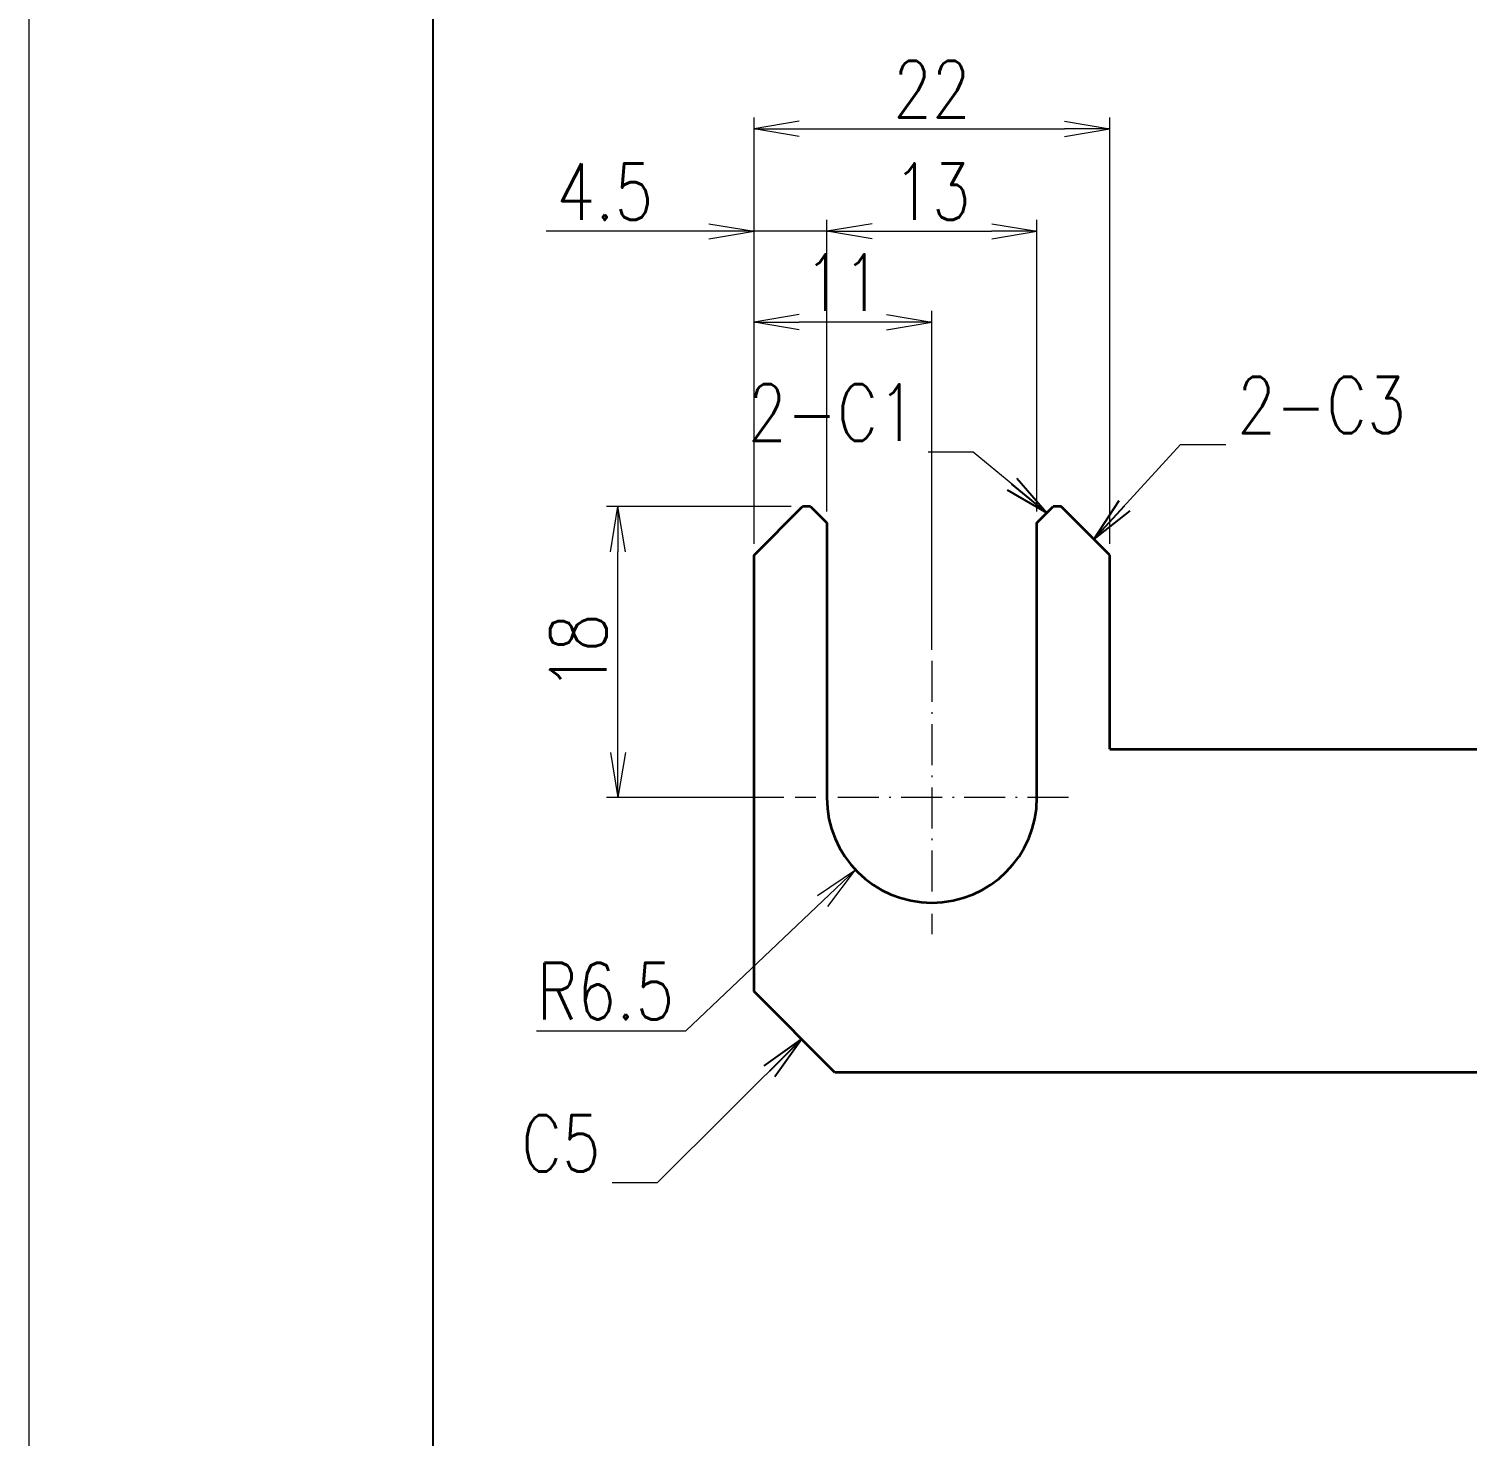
# Model space of a CAD drawing. Header units: millimetres. Extents: x -50143 to 104182, y -50696 to 54072.
# Drawn here: x -49107.4 to -49018.4, y 40828.2 to 40915.2 of the extents above; entities that cross this region are included whole.
import ezdxf

# ---------------------------------------------------------------- set-up
doc = ezdxf.new("R2010")
doc.units = ezdxf.units.MM
doc.header["$LTSCALE"] = 0.5
doc.linetypes.add('AM_ISO08W050x2', pattern=[9, 6, -0.75, 1.5, -0.75])
doc.linetypes.add('DASHDOT', pattern=[18.5, 12, -3, 0.5, -3])
for name, color, linetype, lineweight in [('DIM', 3, 'Continuous', 13), ('中心线', 2, 'AM_ISO08W050x2', 18), ('图框', 7, 'Continuous', 18), ('粗实线', 7, 'Continuous', 35)]:
    doc.layers.add(name, color=color, linetype=linetype, lineweight=lineweight)
doc.layers.add('图\\M+19E79\\M+195B6\\M+18E9A', color=7, linetype='Continuous')
doc.layers.add('打印-禁用', color=7, linetype='Continuous', lineweight=15, plot=False)
doc.styles.add('DIM', font='romans.shx', dxfattribs={"width": 0.8, "bigfont": 'bigfont.shx'})
doc.dimstyles.new('DEH 1-1', dxfattribs={"dimtxt": 3.5, "dimasz": 2.5, "dimexe": 1, "dimexo": 0.625, "dimgap": 1.2, "dimtad": 1, "dimtoh": 1, "dimdsep": 46, "dimtxsty": 'DIM', "dimblk": 'OPEN', "dimcen": 0, "dimclrd": 8, "dimclre": 8, "dimclrt": 2, "dimazin": 2, "dimtfac": 0.5, "dimtmove": 0, "dimatfit": 3, "dimldrblk": 'OPEN', "dimfxl": 0, "dimtolj": 2, "dimlwd": 18, "dimlwe": 18, "dimarcsym": 0})
doc.dimstyles.new('DEH 1-1$0', dxfattribs={"dimtxt": 3.5, "dimasz": 2.5, "dimexe": 1, "dimexo": 0.625, "dimgap": 1.2, "dimtad": 1, "dimzin": 9, "dimdsep": 46, "dimtxsty": 'DIM', "dimblk": 'OPEN', "dimcen": 0, "dimclrd": 8, "dimclre": 8, "dimclrt": 2, "dimazin": 2, "dimtfac": 0.5, "dimtmove": 0, "dimatfit": 3, "dimldrblk": 'OPEN', "dimfxl": 0, "dimtolj": 2, "dimlwd": 18, "dimlwe": 18, "dimarcsym": 0})
doc.dimstyles.new('DEH 1-1$4', dxfattribs={"dimtxt": 3.5, "dimasz": 2.5, "dimexe": 1, "dimexo": 0.625, "dimgap": 1.2, "dimtad": 1, "dimtoh": 1, "dimdsep": 46, "dimtxsty": 'DIM', "dimblk": 'OPEN', "dimcen": 0, "dimclrd": 8, "dimclre": 8, "dimclrt": 2, "dimazin": 2, "dimtfac": 0.5, "dimtofl": 0, "dimtmove": 0, "dimatfit": 3, "dimldrblk": 'OPEN', "dimfxl": 0, "dimtolj": 2, "dimlwd": 18, "dimlwe": 18, "dimarcsym": 0})

# ---------------------------------------------------------------- blocks, each defined once
blk = doc.blocks.new('GZDEH零件A4图框V01版')
at = {"layer": '图\\M+19E79\\M+195B6\\M+18E9A', "linetype": 'Continuous'}
blk.add_line((25, 292), (25, 13.5), dxfattribs=at)
at = {"layer": '打印-禁用', "linetype": 'Continuous'}
blk.add_line((0, 297), (0, 0), dxfattribs=at)
blk = doc.blocks.new('DEH A4')
at = {"layer": '图框'}
blk.add_blockref('GZDEH零件A4图框V01版', (0, 0), dxfattribs=at)
blk = doc.blocks.new('_Open')
at = {"color": 0, "linetype": 'ByBlock', "lineweight": -2}
for p, q in [((-1, 0.167), (0, 0)), ((-1, -0.167), (0, 0)), ((0, 0), (-1, 0))]:
    blk.add_line(p, q, dxfattribs=at)
blk = doc.blocks.new('*D263')
at = {"layer": 'Defpoints', "color": 0, "transparency": 16777216}
for p in [(-49040.508, 40909.04), (-49062.508, 40882.669), (-49040.508, 40882.669)]:
    blk.add_point(p, dxfattribs=at)
at = {"layer": 'DIM', "color": 8, "lineweight": 18, "transparency": 16777216}
for p, q in [((-49062.508, 40883.368), (-49062.508, 40909.74)), ((-49040.508, 40883.368), (-49040.508, 40909.74)), ((-49059.708, 40909.04), (-49043.308, 40909.04))]:
    blk.add_line(p, q, dxfattribs=at)
at = {"layer": 'DIM', "color": 8, "lineweight": 18, "transparency": 16777216, "xscale": 2.8, "yscale": 2.8, "zscale": 2.8, "rotation": 180}
blk.add_blockref('_Open', (-49062.508, 40909.04), dxfattribs=at)
at = {"layer": 'DIM', "color": 8, "lineweight": 18, "transparency": 16777216, "xscale": 2.8, "yscale": 2.8, "zscale": 2.8}
blk.add_blockref('_Open', (-49040.508, 40909.04), dxfattribs=at)
at = {"layer": 'DIM', "color": 2, "transparency": 16777216, "insert": (-49051.508, 40911.49), "char_height": 3.5, "attachment_point": 5, "style": 'DIM'}
blk.add_mtext('\\A2;22', dxfattribs=at)
blk = doc.blocks.new('*D264')
at = {"layer": 'Defpoints', "color": 0, "transparency": 16777216}
for p in [(-49062.508, 40902.7), (-49058.008, 40884.669), (-49062.508, 40882.669)]:
    blk.add_point(p, dxfattribs=at)
at = {"layer": 'DIM', "color": 8, "lineweight": 18, "transparency": 16777216}
for p, q in [((-49062.508, 40883.368), (-49062.508, 40903.399)), ((-49058.008, 40885.368), (-49058.008, 40903.399)), ((-49065.308, 40902.7), (-49075.374, 40902.7)), ((-49058.008, 40902.7), (-49062.508, 40902.7)), ((-49055.208, 40902.7), (-49052.408, 40902.7))]:
    blk.add_line(p, q, dxfattribs=at)
at = {"layer": 'DIM', "color": 8, "lineweight": 18, "transparency": 16777216, "xscale": 2.8, "yscale": 2.8, "zscale": 2.8}
blk.add_blockref('_Open', (-49062.508, 40902.7), dxfattribs=at)
at = {"layer": 'DIM', "color": 8, "lineweight": 18, "transparency": 16777216, "xscale": 2.8, "yscale": 2.8, "zscale": 2.8, "rotation": 180}
blk.add_blockref('_Open', (-49058.008, 40902.7), dxfattribs=at)
at = {"layer": 'DIM', "color": 2, "transparency": 16777216, "insert": (-49071.741, 40905.149), "char_height": 3.5, "attachment_point": 5, "style": 'DIM'}
blk.add_mtext('\\A2;4.5', dxfattribs=at)
blk = doc.blocks.new('*D265')
at = {"layer": 'Defpoints', "color": 0, "transparency": 16777216}
for p in [(-49045.008, 40902.7), (-49058.008, 40884.669), (-49045.008, 40884.669)]:
    blk.add_point(p, dxfattribs=at)
at = {"layer": 'DIM', "color": 8, "lineweight": 18, "transparency": 16777216}
for p, q in [((-49058.008, 40885.368), (-49058.008, 40903.399)), ((-49045.008, 40885.368), (-49045.008, 40903.399)), ((-49055.208, 40902.7), (-49047.808, 40902.7))]:
    blk.add_line(p, q, dxfattribs=at)
at = {"layer": 'DIM', "color": 8, "lineweight": 18, "transparency": 16777216, "xscale": 2.8, "yscale": 2.8, "zscale": 2.8, "rotation": 180}
blk.add_blockref('_Open', (-49058.008, 40902.7), dxfattribs=at)
at = {"layer": 'DIM', "color": 8, "lineweight": 18, "transparency": 16777216, "xscale": 2.8, "yscale": 2.8, "zscale": 2.8}
blk.add_blockref('_Open', (-49045.008, 40902.7), dxfattribs=at)
at = {"layer": 'DIM', "color": 2, "transparency": 16777216, "insert": (-49051.508, 40905.149), "char_height": 3.5, "attachment_point": 5, "style": 'DIM'}
blk.add_mtext('\\A2;13', dxfattribs=at)
blk = doc.blocks.new('*D266')
at = {"layer": 'Defpoints', "color": 0, "transparency": 16777216}
for p in [(-49062.508, 40897.079), (-49062.508, 40882.669), (-49051.508, 40876.119)]:
    blk.add_point(p, dxfattribs=at)
at = {"layer": 'DIM', "color": 8, "lineweight": 18, "transparency": 16777216}
for p, q in [((-49062.508, 40883.368), (-49062.508, 40897.778)), ((-49051.508, 40876.818), (-49051.508, 40897.778)), ((-49054.308, 40897.079), (-49059.708, 40897.079))]:
    blk.add_line(p, q, dxfattribs=at)
at = {"layer": 'DIM', "color": 8, "lineweight": 18, "transparency": 16777216, "xscale": 2.8, "yscale": 2.8, "zscale": 2.8, "rotation": 180}
blk.add_blockref('_Open', (-49062.508, 40897.079), dxfattribs=at)
at = {"layer": 'DIM', "color": 8, "lineweight": 18, "transparency": 16777216, "xscale": 2.8, "yscale": 2.8, "zscale": 2.8}
blk.add_blockref('_Open', (-49051.508, 40897.079), dxfattribs=at)
at = {"layer": 'DIM', "color": 2, "transparency": 16777216, "insert": (-49057.008, 40899.528), "char_height": 3.5, "attachment_point": 5, "style": 'DIM'}
blk.add_mtext('\\A2;11', dxfattribs=at)
blk = doc.blocks.new('*D267')
at = {"layer": 'Defpoints', "color": 0, "transparency": 16777216}
for p in [(-49070.928, 40885.669), (-49059.508, 40885.669), (-49059.958, 40867.669)]:
    blk.add_point(p, dxfattribs=at)
at = {"layer": 'DIM', "color": 8, "lineweight": 18, "transparency": 16777216}
for p, q in [((-49060.208, 40885.669), (-49071.628, 40885.669)), ((-49070.928, 40870.469), (-49070.928, 40882.869)), ((-49060.658, 40867.669), (-49071.628, 40867.669))]:
    blk.add_line(p, q, dxfattribs=at)
at = {"layer": 'DIM', "color": 8, "lineweight": 18, "transparency": 16777216, "xscale": 2.8, "yscale": 2.8, "zscale": 2.8}
for p, rotation in [((-49070.928, 40885.669), 90), ((-49070.928, 40867.669), 270)]:
    blk.add_blockref('_Open', p, dxfattribs=dict(at, rotation=rotation))
at = {"layer": 'DIM', "color": 2, "transparency": 16777216, "insert": (-49073.378, 40876.669), "char_height": 3.5, "attachment_point": 5, "rotation": 90, "style": 'DIM'}
blk.add_mtext('\\A2;18', dxfattribs=at)
blk = doc.blocks.new('*D268')
at = {"layer": 'Defpoints', "color": 0, "transparency": 16777216}
for p in [(-49051.508, 40867.669), (-49056.228, 40863.199)]:
    blk.add_point(p, dxfattribs=at)
at = {"layer": 'DIM', "color": 8, "lineweight": 18, "transparency": 16777216}
for p, q in [((-49066.734, 40853.25), (-49058.261, 40861.274)), ((-49075.967, 40853.25), (-49066.734, 40853.25))]:
    blk.add_line(p, q, dxfattribs=at)
at = {"layer": 'DIM', "color": 8, "lineweight": 18, "transparency": 16777216, "xscale": 2.8, "yscale": 2.8, "zscale": 2.8, "rotation": 43.43895434123292}
blk.add_blockref('_Open', (-49056.228, 40863.199), dxfattribs=at)
at = {"layer": 'DIM', "color": 2, "transparency": 16777216, "insert": (-49071.701, 40855.7), "char_height": 3.5, "attachment_point": 5, "style": 'DIM'}
blk.add_mtext('\\A2;R6.5', dxfattribs=at)

msp = doc.modelspace()

# ---------------------------------------------------------------- linework, layer by layer
at = {"layer": '中心线', "linetype": 'DASHDOT', "ltscale": 0.422499}
msp.add_line((-49051.508, 40876.119), (-49051.508, 40859.219), dxfattribs=at)
at = {"layer": '中心线', "linetype": 'DASHDOT', "ltscale": 0.422504}
msp.add_line((-49043.058, 40867.669), (-49059.958, 40867.669), dxfattribs=at)
at = {"layer": '粗实线', "color": 7, "lineweight": 35, "ltscale": 0.106066}
for p, q in [((-49062.508, 40882.669), (-49059.508, 40885.669)), ((-49040.508, 40882.669), (-49043.508, 40885.669))]:
    msp.add_line(p, q, dxfattribs=at)
at = {"layer": '粗实线', "color": 7, "lineweight": 35, "ltscale": 0.0125}
for p, q in [((-49059.008, 40885.669), (-49059.508, 40885.669)), ((-49043.508, 40885.669), (-49044.008, 40885.669))]:
    msp.add_line(p, q, dxfattribs=at)
at = {"layer": '粗实线', "color": 7, "lineweight": 35, "ltscale": 0.035355}
for p, q in [((-49059.008, 40885.669), (-49058.008, 40884.669)), ((-49045.008, 40884.669), (-49044.008, 40885.669))]:
    msp.add_line(p, q, dxfattribs=at)
at = {"layer": '粗实线', "color": 7, "lineweight": 35, "ltscale": 0.425}
for p, q in [((-49058.008, 40884.669), (-49058.008, 40867.669)), ((-49045.008, 40867.669), (-49045.008, 40884.669))]:
    msp.add_line(p, q, dxfattribs=at)
at = {"layer": '粗实线', "color": 7, "lineweight": 35}
for p, q in [((-49062.508, 40855.669), (-49062.508, 40882.669)), ((-49040.508, 40870.669), (-49000.508, 40870.669)), ((-49017.508, 40850.669), (-49057.508, 40850.669))]:
    msp.add_line(p, q, dxfattribs=at)
at = {"layer": '粗实线', "color": 7, "lineweight": 35, "ltscale": 0.3}
msp.add_line((-49040.508, 40870.669), (-49040.508, 40882.669), dxfattribs=at)
at = {"layer": '粗实线', "color": 7, "lineweight": 35, "ltscale": 0.176777}
msp.add_line((-49057.508, 40850.669), (-49062.508, 40855.669), dxfattribs=at)
at = {"layer": '粗实线', "color": 7, "lineweight": 35}
msp.add_arc((-49051.508, 40867.669), 6.5, 179.99999, 359.99999, dxfattribs=at)

# ---------------------------------------------------------------- block references
at = {"layer": '图框'}
msp.add_blockref('DEH A4', (-49107.376, 40741.105), dxfattribs=at)

# ---------------------------------------------------------------- texts
at = {"layer": 'DIM', "color": 2, "char_height": 3.5, "style": 'DIM'}
for s, insert, attachment_point in [('\\A2;{\\Fromans,bigfont|c134;2-}C1', (-49052.448, 40889.737), 9), ('\\A2;{\\Fromans,bigfont|c134;2-}C3', (-49032.628, 40890.204), 7), ('\\A2;C5', (-49071.993, 40844.535), 9)]:
    msp.add_mtext(s, dxfattribs=dict(at, insert=insert, attachment_point=attachment_point))

# ---------------------------------------------------------------- dimensions: what is measured, and where the dimension line sits
at = {"layer": 'DIM'}
for base, p1, p2, picture, middle in [((-49040.508, 40909.04), (-49062.508, 40882.669), (-49040.508, 40882.669), '*D263', (-49051.508, 40911.49)), ((-49062.508, 40902.7), (-49058.008, 40884.669), (-49062.508, 40882.669), '*D264', (-49071.741, 40905.149)), ((-49045.008, 40902.7), (-49058.008, 40884.669), (-49045.008, 40884.669), '*D265', (-49051.508, 40905.149)), ((-49062.508, 40897.079), (-49051.508, 40876.119), (-49062.508, 40882.669), '*D266', (-49057.008, 40899.528))]:
    dim = msp.add_linear_dim(base=base, p1=p1, p2=p2, dimstyle='DEH 1-1$0', override={"dimasz": 2.8, "dimexe": 0.69965, "dimexo": 0.69965, "dimgap": 0.69965}, dxfattribs=at)
    dim.commit()
    dim.dimension.update_dxf_attribs({"geometry": picture, "text_midpoint": middle})
dim = msp.add_linear_dim(base=(-49070.928, 40885.669), p1=(-49059.958, 40867.669), p2=(-49059.508, 40885.669), angle=90, dimstyle='DEH 1-1$0', override={"dimasz": 2.8, "dimexe": 0.69965, "dimexo": 0.69965, "dimgap": 0.69965}, dxfattribs=at)
dim.commit()
dim.dimension.update_dxf_attribs({"geometry": '*D267', "text_midpoint": (-49073.378, 40876.669)})
dim = msp.add_radius_dim(center=(-49051.508, 40867.669), mpoint=(-49056.228, 40863.199), dimstyle='DEH 1-1$4', override={"dimasz": 2.8, "dimexe": 0.69965, "dimexo": 0.69965, "dimgap": 0.69965}, dxfattribs=at)
dim.commit()
dim.dimension.update_dxf_attribs({"geometry": '*D268', "text_midpoint": (-49071.701, 40853.25), "dimtype": 164})

# ---------------------------------------------------------------- leaders
for points in [[(-49044.399, 40885.278), (-49048.948, 40889.037), (-49051.748, 40889.037)], [(-49041.491, 40883.652), (-49036.128, 40889.504), (-49033.328, 40889.504)], [(-49059.574, 40852.734), (-49068.494, 40843.835), (-49071.294, 40843.835)]]:
    msp.add_leader(points, dimstyle='DEH 1-1', override={"dimasz": 2.8, "dimexe": 0.69965, "dimexo": 0.69965, "dimgap": 0.69965}, dxfattribs=at)

doc.saveas('drawing.dxf')
